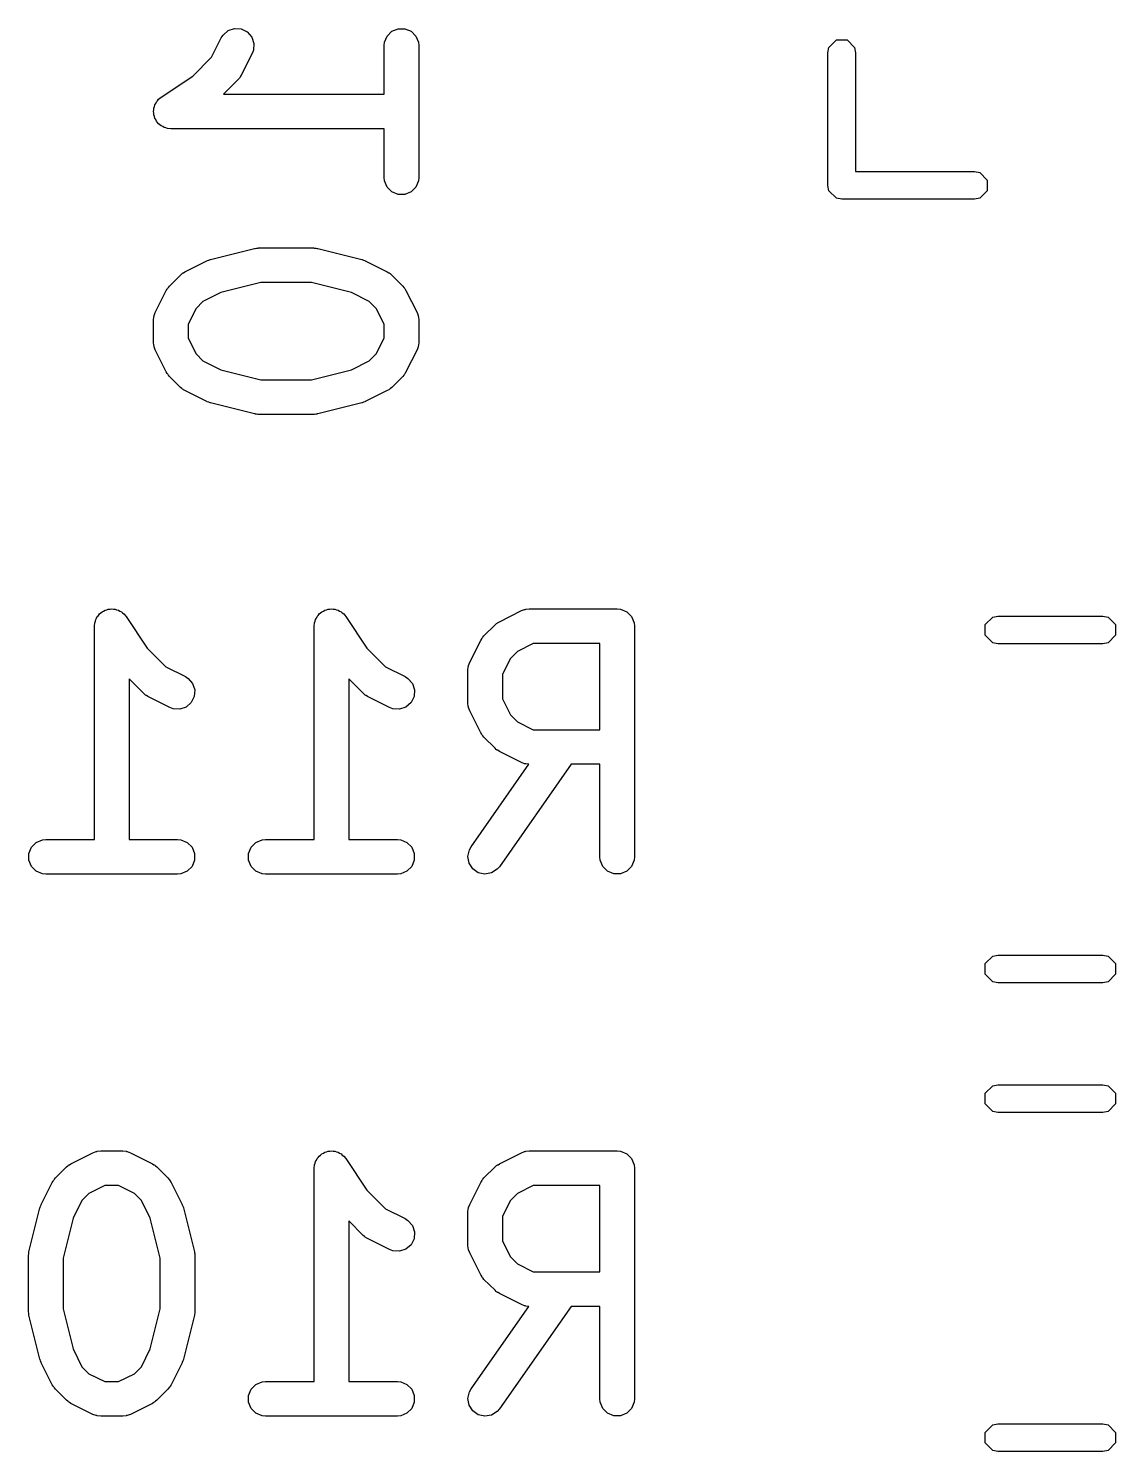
# Model space of a CAD drawing. Header units: inches. Extents: x -2.1 to 1.78, y 0.53 to 2.74.
# Drawn here: x -0.6344 to -0.4489, y 1.3237 to 1.5666 of the extents above; entities that cross this region are included whole.
import ezdxf

# ---------------------------------------------------------------- set-up
doc = ezdxf.new("R2010")
doc.units = ezdxf.units.IN
doc.header["$MEASUREMENT"] = 0
doc.layers.add('BLACK', color=250, linetype='CONTINUOUS')

msp = doc.modelspace()

# ---------------------------------------------------------------- linework, layer by layer
at = {"layer": 'BLACK', "linetype": 'CONTINUOUS'}
for p, q in [((-0.60314, 1.56166), (-0.60148, 1.56498)), ((-0.60148, 1.56498), (-0.60117, 1.56547)), ((-0.60117, 1.56547), (-0.6003, 1.56622)), ((-0.6003, 1.56622), (-0.59921, 1.56659)), ((-0.59921, 1.56659), (-0.59806, 1.56651)), ((-0.59806, 1.56651), (-0.59703, 1.56599)), ((-0.59703, 1.56599), (-0.59627, 1.56512)), ((-0.59627, 1.56512), (-0.59591, 1.56403)), ((-0.57367, 1.56366), (-0.57361, 1.56423)), ((-0.57361, 1.56423), (-0.57317, 1.5653)), ((-0.57317, 1.5653), (-0.57236, 1.56611)), ((-0.57236, 1.56611), (-0.57129, 1.56655)), ((-0.57129, 1.56655), (-0.57014, 1.56655)), ((-0.57014, 1.56655), (-0.56908, 1.56611)), ((-0.56908, 1.56611), (-0.56826, 1.5653)), ((-0.56826, 1.5653), (-0.56782, 1.56423)), ((-0.56782, 1.56423), (-0.56776, 1.56366)), ((-0.49777, 1.56334), (-0.49649, 1.56462)), ((-0.49649, 1.56462), (-0.49469, 1.56462)), ((-0.49469, 1.56462), (-0.49341, 1.56334)), ((-0.5962, 1.56234), (-0.59807, 1.55859)), ((-0.59599, 1.56288), (-0.5962, 1.56234)), ((-0.59591, 1.56403), (-0.59599, 1.56288)), ((-0.57367, 1.55536), (-0.57367, 1.56366)), ((-0.56776, 1.56366), (-0.56776, 1.54116)), ((-0.49795, 1.56244), (-0.49777, 1.56334)), ((-0.49795, 1.5398), (-0.49795, 1.56244)), ((-0.49341, 1.56334), (-0.49323, 1.56244)), ((-0.49323, 1.56244), (-0.49323, 1.54217)), ((-0.60634, 1.55845), (-0.60314, 1.56166)), ((-0.61172, 1.55487), (-0.60634, 1.55845)), ((-0.59862, 1.55782), (-0.60108, 1.55536)), ((-0.59844, 1.55805), (-0.59862, 1.55782)), ((-0.59838, 1.5581), (-0.59844, 1.55805)), ((-0.59832, 1.55819), (-0.59838, 1.5581)), ((-0.59826, 1.55827), (-0.59832, 1.55819)), ((-0.59823, 1.55834), (-0.59826, 1.55827)), ((-0.59807, 1.55859), (-0.59823, 1.55834)), ((-0.61233, 1.55426), (-0.61217, 1.5545)), ((-0.61217, 1.5545), (-0.61173, 1.55486)), ((-0.61173, 1.55486), (-0.61172, 1.55487)), ((-0.61173, 1.55486), (-0.61173, 1.55486)), ((-0.61173, 1.55486), (-0.61173, 1.55486)), ((-0.60108, 1.55536), (-0.57367, 1.55536)), ((-0.61304, 1.55241), (-0.61298, 1.5527)), ((-0.61298, 1.55213), (-0.61304, 1.55241)), ((-0.61298, 1.55299), (-0.61287, 1.55326)), ((-0.61298, 1.5527), (-0.61298, 1.55299)), ((-0.61298, 1.55183), (-0.61298, 1.55213)), ((-0.61287, 1.55326), (-0.61281, 1.55354)), ((-0.61281, 1.55354), (-0.61265, 1.55378)), ((-0.61265, 1.55378), (-0.61254, 1.55405)), ((-0.61254, 1.55405), (-0.61233, 1.55426)), ((-0.61287, 1.55157), (-0.61298, 1.55183)), ((-0.61282, 1.55128), (-0.61287, 1.55157)), ((-0.61265, 1.55104), (-0.61282, 1.55128)), ((-0.61254, 1.55077), (-0.61265, 1.55104)), ((-0.61234, 1.55056), (-0.61254, 1.55077)), ((-0.61218, 1.55032), (-0.61234, 1.55056)), ((-0.61193, 1.55016), (-0.61218, 1.55032)), ((-0.61173, 1.54995), (-0.61193, 1.55016)), ((-0.61146, 1.54984), (-0.61173, 1.54995)), ((-0.61122, 1.54968), (-0.61146, 1.54984)), ((-0.61093, 1.54962), (-0.61122, 1.54968)), ((-0.61066, 1.54951), (-0.61093, 1.54962)), ((-0.61009, 1.54946), (-0.61066, 1.54951)), ((-0.57367, 1.54946), (-0.61009, 1.54946)), ((-0.61009, 1.54946), (-0.61009, 1.54946)), ((-0.61009, 1.54946), (-0.61009, 1.54946)), ((-0.61009, 1.54946), (-0.61009, 1.54946)), ((-0.57367, 1.54116), (-0.57367, 1.54946)), ((-0.57361, 1.54058), (-0.57367, 1.54116)), ((-0.57317, 1.53952), (-0.57361, 1.54058)), ((-0.56782, 1.54058), (-0.56826, 1.53952)), ((-0.56776, 1.54116), (-0.56782, 1.54058)), ((-0.49323, 1.54217), (-0.47295, 1.54217)), ((-0.47295, 1.54217), (-0.47205, 1.54199)), ((-0.47205, 1.54199), (-0.47077, 1.54071)), ((-0.47077, 1.54071), (-0.47077, 1.5389)), ((-0.57236, 1.53871), (-0.57317, 1.53952)), ((-0.57129, 1.53826), (-0.57236, 1.53871)), ((-0.57014, 1.53826), (-0.57129, 1.53826)), ((-0.56908, 1.53871), (-0.57014, 1.53826)), ((-0.56826, 1.53952), (-0.56908, 1.53871)), ((-0.49777, 1.5389), (-0.49795, 1.5398)), ((-0.49649, 1.53762), (-0.49777, 1.5389)), ((-0.49559, 1.53744), (-0.49649, 1.53762)), ((-0.47205, 1.53762), (-0.47295, 1.53744)), ((-0.47077, 1.5389), (-0.47205, 1.53762)), ((-0.47295, 1.53744), (-0.49559, 1.53744)), ((-0.6033, 1.52715), (-0.5958, 1.52903)), ((-0.5958, 1.52903), (-0.5957, 1.52904)), ((-0.5957, 1.52904), (-0.59566, 1.52906)), ((-0.59566, 1.52906), (-0.59545, 1.52908)), ((-0.59545, 1.52908), (-0.59523, 1.52911)), ((-0.59523, 1.52911), (-0.59519, 1.52911)), ((-0.59519, 1.52911), (-0.59509, 1.52912)), ((-0.59509, 1.52912), (-0.58571, 1.52912)), ((-0.58571, 1.52912), (-0.58561, 1.52911)), ((-0.58561, 1.52911), (-0.58557, 1.52911)), ((-0.58557, 1.52911), (-0.58535, 1.52908)), ((-0.58535, 1.52908), (-0.58514, 1.52906)), ((-0.58514, 1.52906), (-0.5851, 1.52904)), ((-0.5851, 1.52904), (-0.585, 1.52903)), ((-0.585, 1.52903), (-0.5775, 1.52715)), ((-0.60766, 1.52505), (-0.60391, 1.52693)), ((-0.60391, 1.52693), (-0.60387, 1.52694)), ((-0.60387, 1.52694), (-0.60385, 1.52696)), ((-0.60385, 1.52696), (-0.60361, 1.52704)), ((-0.60361, 1.52704), (-0.60337, 1.52714)), ((-0.60337, 1.52714), (-0.60335, 1.52714)), ((-0.60335, 1.52714), (-0.6033, 1.52715)), ((-0.5775, 1.52715), (-0.57746, 1.52714)), ((-0.57746, 1.52714), (-0.57744, 1.52714)), ((-0.57744, 1.52714), (-0.5772, 1.52704)), ((-0.5772, 1.52704), (-0.57695, 1.52696)), ((-0.57695, 1.52696), (-0.57694, 1.52694)), ((-0.57694, 1.52694), (-0.57689, 1.52693)), ((-0.57689, 1.52693), (-0.57314, 1.52505)), ((-0.6103, 1.52263), (-0.60842, 1.5245)), ((-0.60842, 1.5245), (-0.6082, 1.52469)), ((-0.6082, 1.52469), (-0.60815, 1.52475)), ((-0.60815, 1.52475), (-0.60806, 1.5248)), ((-0.60806, 1.5248), (-0.60798, 1.52487)), ((-0.60798, 1.52487), (-0.6079, 1.5249)), ((-0.6079, 1.5249), (-0.60766, 1.52505)), ((-0.59472, 1.52321), (-0.60156, 1.5215)), ((-0.58608, 1.52321), (-0.59472, 1.52321)), ((-0.57925, 1.5215), (-0.58608, 1.52321)), ((-0.57314, 1.52505), (-0.5729, 1.5249)), ((-0.5729, 1.5249), (-0.57282, 1.52487)), ((-0.57282, 1.52487), (-0.57274, 1.5248)), ((-0.57274, 1.5248), (-0.57265, 1.52475)), ((-0.57265, 1.52475), (-0.5726, 1.52469)), ((-0.5726, 1.52469), (-0.57238, 1.5245)), ((-0.57238, 1.5245), (-0.5705, 1.52263)), ((-0.61273, 1.51811), (-0.61085, 1.52186)), ((-0.61085, 1.52186), (-0.6107, 1.52211)), ((-0.6107, 1.52211), (-0.61067, 1.52218)), ((-0.61067, 1.52218), (-0.6106, 1.52226)), ((-0.6106, 1.52226), (-0.61054, 1.52235)), ((-0.61054, 1.52235), (-0.61048, 1.5224)), ((-0.61048, 1.5224), (-0.6103, 1.52263)), ((-0.60156, 1.5215), (-0.60459, 1.51999)), ((-0.57621, 1.51999), (-0.57925, 1.5215)), ((-0.5705, 1.52263), (-0.57032, 1.5224)), ((-0.57032, 1.5224), (-0.57026, 1.52235)), ((-0.57026, 1.52235), (-0.5702, 1.52226)), ((-0.5702, 1.52226), (-0.57014, 1.52218)), ((-0.57014, 1.52218), (-0.57011, 1.52211)), ((-0.57011, 1.52211), (-0.56995, 1.52186)), ((-0.56995, 1.52186), (-0.56807, 1.51811)), ((-0.61293, 1.51757), (-0.61273, 1.51811)), ((-0.60578, 1.51879), (-0.60713, 1.51609)), ((-0.60459, 1.51999), (-0.60578, 1.51879)), ((-0.57502, 1.51879), (-0.57621, 1.51999)), ((-0.57367, 1.51609), (-0.57502, 1.51879)), ((-0.56807, 1.51811), (-0.56787, 1.51757)), ((-0.61304, 1.51679), (-0.61298, 1.51736)), ((-0.61304, 1.51304), (-0.61304, 1.51679)), ((-0.61298, 1.51736), (-0.61294, 1.51746)), ((-0.61294, 1.51746), (-0.61293, 1.51757)), ((-0.60713, 1.51609), (-0.60713, 1.51374)), ((-0.57367, 1.51374), (-0.57367, 1.51609)), ((-0.56787, 1.51757), (-0.56786, 1.51746)), ((-0.56786, 1.51746), (-0.56782, 1.51736)), ((-0.56782, 1.51736), (-0.56776, 1.51679)), ((-0.56776, 1.51679), (-0.56776, 1.51304)), ((-0.60713, 1.51374), (-0.60578, 1.51104)), ((-0.57502, 1.51104), (-0.57367, 1.51374)), ((-0.61298, 1.51246), (-0.61304, 1.51304)), ((-0.61294, 1.51236), (-0.61298, 1.51246)), ((-0.61293, 1.51226), (-0.61294, 1.51236)), ((-0.61273, 1.51172), (-0.61293, 1.51226)), ((-0.61085, 1.50797), (-0.61273, 1.51172)), ((-0.60578, 1.51104), (-0.60459, 1.50984)), ((-0.57621, 1.50984), (-0.57502, 1.51104)), ((-0.56807, 1.51172), (-0.56995, 1.50797)), ((-0.56787, 1.51226), (-0.56807, 1.51172)), ((-0.56786, 1.51236), (-0.56787, 1.51226)), ((-0.56782, 1.51246), (-0.56786, 1.51236)), ((-0.56776, 1.51304), (-0.56782, 1.51246)), ((-0.60459, 1.50984), (-0.60156, 1.50833)), ((-0.60156, 1.50833), (-0.59472, 1.50662)), ((-0.58608, 1.50662), (-0.57925, 1.50833)), ((-0.57925, 1.50833), (-0.57621, 1.50984)), ((-0.6107, 1.50772), (-0.61085, 1.50797)), ((-0.61067, 1.50765), (-0.6107, 1.50772)), ((-0.6106, 1.50757), (-0.61067, 1.50765)), ((-0.61054, 1.50748), (-0.6106, 1.50757)), ((-0.61048, 1.50743), (-0.61054, 1.50748)), ((-0.6103, 1.5072), (-0.61048, 1.50743)), ((-0.60842, 1.50533), (-0.6103, 1.5072)), ((-0.59472, 1.50662), (-0.58608, 1.50662)), ((-0.5705, 1.5072), (-0.57238, 1.50533)), ((-0.57032, 1.50743), (-0.5705, 1.5072)), ((-0.57026, 1.50748), (-0.57032, 1.50743)), ((-0.5702, 1.50757), (-0.57026, 1.50748)), ((-0.57014, 1.50765), (-0.5702, 1.50757)), ((-0.57011, 1.50772), (-0.57014, 1.50765)), ((-0.56995, 1.50797), (-0.57011, 1.50772)), ((-0.6082, 1.50514), (-0.60842, 1.50533)), ((-0.60815, 1.50508), (-0.6082, 1.50514)), ((-0.60806, 1.50503), (-0.60815, 1.50508)), ((-0.60798, 1.50496), (-0.60806, 1.50503)), ((-0.6079, 1.50493), (-0.60798, 1.50496)), ((-0.60766, 1.50477), (-0.6079, 1.50493)), ((-0.60391, 1.5029), (-0.60766, 1.50477)), ((-0.57314, 1.50477), (-0.57689, 1.5029)), ((-0.5729, 1.50493), (-0.57314, 1.50477)), ((-0.57282, 1.50496), (-0.5729, 1.50493)), ((-0.57274, 1.50503), (-0.57282, 1.50496)), ((-0.57265, 1.50508), (-0.57274, 1.50503)), ((-0.5726, 1.50514), (-0.57265, 1.50508)), ((-0.57238, 1.50533), (-0.5726, 1.50514)), ((-0.60387, 1.50288), (-0.60391, 1.5029)), ((-0.60385, 1.50287), (-0.60387, 1.50288)), ((-0.60361, 1.50278), (-0.60385, 1.50287)), ((-0.60337, 1.50269), (-0.60361, 1.50278)), ((-0.60335, 1.50269), (-0.60337, 1.50269)), ((-0.6033, 1.50268), (-0.60335, 1.50269)), ((-0.5958, 1.5008), (-0.6033, 1.50268)), ((-0.5775, 1.50268), (-0.585, 1.5008)), ((-0.57746, 1.50269), (-0.5775, 1.50268)), ((-0.57744, 1.50269), (-0.57746, 1.50269)), ((-0.5772, 1.50278), (-0.57744, 1.50269)), ((-0.57695, 1.50287), (-0.5772, 1.50278)), ((-0.57694, 1.50288), (-0.57695, 1.50287)), ((-0.57689, 1.5029), (-0.57694, 1.50288)), ((-0.5957, 1.50079), (-0.5958, 1.5008)), ((-0.59566, 1.50077), (-0.5957, 1.50079)), ((-0.59545, 1.50075), (-0.59566, 1.50077)), ((-0.59523, 1.50072), (-0.59545, 1.50075)), ((-0.59519, 1.50072), (-0.59523, 1.50072)), ((-0.59509, 1.50071), (-0.59519, 1.50072)), ((-0.58571, 1.50071), (-0.59509, 1.50071)), ((-0.58561, 1.50072), (-0.58571, 1.50071)), ((-0.58557, 1.50072), (-0.58561, 1.50072)), ((-0.58535, 1.50075), (-0.58557, 1.50072)), ((-0.58514, 1.50077), (-0.58535, 1.50075)), ((-0.5851, 1.50079), (-0.58514, 1.50077)), ((-0.585, 1.5008), (-0.5851, 1.50079)), ((-0.62181, 1.46703), (-0.62154, 1.46714)), ((-0.62154, 1.46714), (-0.62129, 1.4673)), ((-0.62129, 1.4673), (-0.62101, 1.46736)), ((-0.62101, 1.46736), (-0.62074, 1.46747)), ((-0.62074, 1.46747), (-0.62045, 1.46747)), ((-0.62045, 1.46747), (-0.62016, 1.46753)), ((-0.62016, 1.46753), (-0.61988, 1.46747)), ((-0.61988, 1.46747), (-0.61959, 1.46747)), ((-0.61959, 1.46747), (-0.61932, 1.46736)), ((-0.61932, 1.46736), (-0.61903, 1.4673)), ((-0.61903, 1.4673), (-0.61879, 1.46714)), ((-0.61879, 1.46714), (-0.61852, 1.46703)), ((-0.58431, 1.46703), (-0.58404, 1.46714)), ((-0.58404, 1.46714), (-0.5838, 1.4673)), ((-0.5838, 1.4673), (-0.58351, 1.46736)), ((-0.58351, 1.46736), (-0.58325, 1.46747)), ((-0.58325, 1.46747), (-0.58295, 1.46747)), ((-0.58295, 1.46747), (-0.58267, 1.46753)), ((-0.58267, 1.46753), (-0.58238, 1.46747)), ((-0.58238, 1.46747), (-0.58209, 1.46747)), ((-0.58209, 1.46747), (-0.58182, 1.46736)), ((-0.58182, 1.46736), (-0.58154, 1.4673)), ((-0.58154, 1.4673), (-0.5813, 1.46714)), ((-0.5813, 1.46714), (-0.58103, 1.46703)), ((-0.55399, 1.46534), (-0.55024, 1.46722)), ((-0.55024, 1.46722), (-0.5497, 1.46742)), ((-0.5497, 1.46742), (-0.5496, 1.46743)), ((-0.5496, 1.46743), (-0.5495, 1.46747)), ((-0.5495, 1.46747), (-0.54892, 1.46753)), ((-0.54892, 1.46753), (-0.53393, 1.46753)), ((-0.53393, 1.46753), (-0.53335, 1.46747)), ((-0.53335, 1.46747), (-0.53229, 1.46703)), ((-0.62312, 1.46458), (-0.62306, 1.46515)), ((-0.62306, 1.46515), (-0.62295, 1.46542)), ((-0.62295, 1.46542), (-0.62289, 1.46571)), ((-0.62289, 1.46571), (-0.62273, 1.46595)), ((-0.62273, 1.46595), (-0.62262, 1.46621)), ((-0.62262, 1.46621), (-0.62241, 1.46642)), ((-0.62241, 1.46642), (-0.62225, 1.46666)), ((-0.62225, 1.46666), (-0.62201, 1.46682)), ((-0.62201, 1.46682), (-0.62181, 1.46703)), ((-0.61852, 1.46703), (-0.61832, 1.46682)), ((-0.61832, 1.46682), (-0.61807, 1.46666)), ((-0.61807, 1.46666), (-0.61771, 1.46622)), ((-0.61771, 1.46622), (-0.61771, 1.46621)), ((-0.61771, 1.46621), (-0.61771, 1.46621)), ((-0.61771, 1.46621), (-0.61771, 1.46621)), ((-0.61771, 1.46621), (-0.61412, 1.46083)), ((-0.58562, 1.46458), (-0.58557, 1.46515)), ((-0.58557, 1.46515), (-0.58545, 1.46542)), ((-0.58545, 1.46542), (-0.5854, 1.46571)), ((-0.5854, 1.46571), (-0.58524, 1.46595)), ((-0.58524, 1.46595), (-0.58512, 1.46621)), ((-0.58512, 1.46621), (-0.58492, 1.46642)), ((-0.58492, 1.46642), (-0.58476, 1.46666)), ((-0.58476, 1.46666), (-0.58451, 1.46682)), ((-0.58451, 1.46682), (-0.58431, 1.46703)), ((-0.58103, 1.46703), (-0.58082, 1.46682)), ((-0.58082, 1.46682), (-0.58058, 1.46666)), ((-0.58058, 1.46666), (-0.58022, 1.46622)), ((-0.58022, 1.46622), (-0.58021, 1.46621)), ((-0.58021, 1.46621), (-0.58021, 1.46621)), ((-0.58021, 1.46621), (-0.58021, 1.46621)), ((-0.58021, 1.46621), (-0.57663, 1.46083)), ((-0.55664, 1.46291), (-0.55476, 1.46479)), ((-0.55476, 1.46479), (-0.55454, 1.46497)), ((-0.55454, 1.46497), (-0.55448, 1.46503)), ((-0.55448, 1.46503), (-0.55439, 1.46509)), ((-0.55439, 1.46509), (-0.55431, 1.46515)), ((-0.55431, 1.46515), (-0.55424, 1.46518)), ((-0.55424, 1.46518), (-0.55399, 1.46534)), ((-0.53229, 1.46703), (-0.53147, 1.46621)), ((-0.53147, 1.46621), (-0.53103, 1.46515)), ((-0.53103, 1.46515), (-0.53097, 1.46457)), ((-0.47112, 1.46484), (-0.46984, 1.46612)), ((-0.47112, 1.46303), (-0.47112, 1.46484)), ((-0.46984, 1.46612), (-0.46894, 1.4663)), ((-0.46894, 1.4663), (-0.45106, 1.4663)), ((-0.45106, 1.4663), (-0.45016, 1.46612)), ((-0.45016, 1.46612), (-0.44888, 1.46484)), ((-0.44888, 1.46484), (-0.44888, 1.46303)), ((-0.62312, 1.46457), (-0.62312, 1.46458)), ((-0.62312, 1.46458), (-0.62312, 1.46458)), ((-0.62312, 1.46458), (-0.62312, 1.46458)), ((-0.62312, 1.42816), (-0.62312, 1.46457)), ((-0.58562, 1.46457), (-0.58562, 1.46458)), ((-0.58562, 1.46458), (-0.58562, 1.46458)), ((-0.58562, 1.46458), (-0.58562, 1.46458)), ((-0.58562, 1.42816), (-0.58562, 1.46457)), ((-0.55719, 1.46215), (-0.55703, 1.46239)), ((-0.55703, 1.46239), (-0.557, 1.46246)), ((-0.557, 1.46246), (-0.55694, 1.46255)), ((-0.55694, 1.46255), (-0.55688, 1.46263)), ((-0.55688, 1.46263), (-0.55682, 1.46269)), ((-0.55682, 1.46269), (-0.55664, 1.46291)), ((-0.53097, 1.46457), (-0.53097, 1.4252)), ((-0.46984, 1.46175), (-0.47112, 1.46303)), ((-0.44888, 1.46303), (-0.45016, 1.46175)), ((-0.61412, 1.46083), (-0.61092, 1.45763)), ((-0.57663, 1.46083), (-0.57342, 1.45763)), ((-0.55906, 1.4584), (-0.55719, 1.46215)), ((-0.55092, 1.46027), (-0.55212, 1.45908)), ((-0.54823, 1.46162), (-0.55092, 1.46027)), ((-0.53688, 1.46162), (-0.54823, 1.46162)), ((-0.53688, 1.4469), (-0.53688, 1.46162)), ((-0.46894, 1.46157), (-0.46984, 1.46175)), ((-0.45106, 1.46157), (-0.46894, 1.46157)), ((-0.45016, 1.46175), (-0.45106, 1.46157)), ((-0.61092, 1.45763), (-0.6076, 1.45597)), ((-0.57342, 1.45763), (-0.5701, 1.45597)), ((-0.55938, 1.45707), (-0.55932, 1.45765)), ((-0.55932, 1.45765), (-0.55928, 1.45775)), ((-0.55928, 1.45775), (-0.55927, 1.45785)), ((-0.55927, 1.45785), (-0.55906, 1.4584)), ((-0.55212, 1.45908), (-0.55347, 1.45638)), ((-0.61475, 1.45311), (-0.61721, 1.45557)), ((-0.61721, 1.45557), (-0.61721, 1.42816)), ((-0.6076, 1.45597), (-0.60711, 1.45566)), ((-0.60711, 1.45566), (-0.60635, 1.45479)), ((-0.57726, 1.45311), (-0.57972, 1.45557)), ((-0.57972, 1.45557), (-0.57972, 1.42816)), ((-0.5701, 1.45597), (-0.56961, 1.45566)), ((-0.56961, 1.45566), (-0.56886, 1.45479)), ((-0.55938, 1.45145), (-0.55938, 1.45707)), ((-0.55347, 1.45638), (-0.55347, 1.45215)), ((-0.61453, 1.45293), (-0.61475, 1.45311)), ((-0.61448, 1.45287), (-0.61453, 1.45293)), ((-0.61439, 1.45281), (-0.61448, 1.45287)), ((-0.61431, 1.45275), (-0.61439, 1.45281)), ((-0.61423, 1.45272), (-0.61431, 1.45275)), ((-0.61399, 1.45256), (-0.61423, 1.45272)), ((-0.61024, 1.45068), (-0.61399, 1.45256)), ((-0.60607, 1.45255), (-0.60658, 1.45152)), ((-0.60635, 1.45479), (-0.60599, 1.45369)), ((-0.60599, 1.45369), (-0.60607, 1.45255)), ((-0.57703, 1.45293), (-0.57726, 1.45311)), ((-0.57698, 1.45287), (-0.57703, 1.45293)), ((-0.57689, 1.45281), (-0.57698, 1.45287)), ((-0.57681, 1.45275), (-0.57689, 1.45281)), ((-0.57674, 1.45272), (-0.57681, 1.45275)), ((-0.57649, 1.45256), (-0.57674, 1.45272)), ((-0.57274, 1.45068), (-0.57649, 1.45256)), ((-0.56857, 1.45255), (-0.56909, 1.45152)), ((-0.56886, 1.45479), (-0.56849, 1.45369)), ((-0.56849, 1.45369), (-0.56857, 1.45255)), ((-0.6097, 1.45048), (-0.61024, 1.45068)), ((-0.60855, 1.4504), (-0.6097, 1.45048)), ((-0.60745, 1.45076), (-0.60855, 1.4504)), ((-0.60658, 1.45152), (-0.60745, 1.45076)), ((-0.5722, 1.45048), (-0.57274, 1.45068)), ((-0.57105, 1.4504), (-0.5722, 1.45048)), ((-0.56996, 1.45076), (-0.57105, 1.4504)), ((-0.56909, 1.45152), (-0.56996, 1.45076)), ((-0.55932, 1.45087), (-0.55938, 1.45145)), ((-0.55928, 1.45078), (-0.55932, 1.45087)), ((-0.55927, 1.45067), (-0.55928, 1.45078)), ((-0.55906, 1.45013), (-0.55927, 1.45067)), ((-0.55719, 1.44638), (-0.55906, 1.45013)), ((-0.55347, 1.45215), (-0.55212, 1.44945)), ((-0.55212, 1.44945), (-0.55092, 1.44825)), ((-0.55092, 1.44825), (-0.54823, 1.4469)), ((-0.55703, 1.44613), (-0.55719, 1.44638)), ((-0.557, 1.44606), (-0.55703, 1.44613)), ((-0.55694, 1.44598), (-0.557, 1.44606)), ((-0.55688, 1.44589), (-0.55694, 1.44598)), ((-0.55682, 1.44584), (-0.55688, 1.44589)), ((-0.55664, 1.44561), (-0.55682, 1.44584)), ((-0.55476, 1.44374), (-0.55664, 1.44561)), ((-0.54823, 1.4469), (-0.53688, 1.4469)), ((-0.55454, 1.44355), (-0.55476, 1.44374)), ((-0.55448, 1.44349), (-0.55454, 1.44355)), ((-0.55439, 1.44344), (-0.55448, 1.44349)), ((-0.55431, 1.44337), (-0.55439, 1.44344)), ((-0.55424, 1.44334), (-0.55431, 1.44337)), ((-0.55399, 1.44319), (-0.55424, 1.44334)), ((-0.55024, 1.44131), (-0.55399, 1.44319)), ((-0.55884, 1.4269), (-0.54897, 1.441)), ((-0.54176, 1.441), (-0.554, 1.42351)), ((-0.5497, 1.4411), (-0.55024, 1.44131)), ((-0.5496, 1.4411), (-0.5497, 1.4411)), ((-0.5495, 1.44106), (-0.5496, 1.4411)), ((-0.54897, 1.441), (-0.5495, 1.44106)), ((-0.53688, 1.441), (-0.54176, 1.441)), ((-0.53688, 1.4252), (-0.53688, 1.441)), ((-0.63431, 1.42578), (-0.63387, 1.42684)), ((-0.63431, 1.42463), (-0.63431, 1.42578)), ((-0.63387, 1.42684), (-0.63305, 1.42766)), ((-0.63305, 1.42766), (-0.63199, 1.4281)), ((-0.63199, 1.4281), (-0.63141, 1.42816)), ((-0.63141, 1.42816), (-0.62312, 1.42816)), ((-0.61721, 1.42816), (-0.60892, 1.42816)), ((-0.60892, 1.42816), (-0.60834, 1.4281)), ((-0.60834, 1.4281), (-0.60728, 1.42766)), ((-0.60728, 1.42766), (-0.60646, 1.42684)), ((-0.60646, 1.42684), (-0.60602, 1.42578)), ((-0.60602, 1.42578), (-0.60602, 1.42463)), ((-0.59681, 1.42578), (-0.59637, 1.42684)), ((-0.59681, 1.42463), (-0.59681, 1.42578)), ((-0.59637, 1.42684), (-0.59556, 1.42766)), ((-0.59556, 1.42766), (-0.59449, 1.4281)), ((-0.59449, 1.4281), (-0.59392, 1.42816)), ((-0.59392, 1.42816), (-0.58562, 1.42816)), ((-0.57972, 1.42816), (-0.57142, 1.42816)), ((-0.57142, 1.42816), (-0.57085, 1.4281)), ((-0.57085, 1.4281), (-0.56978, 1.42766)), ((-0.56978, 1.42766), (-0.56897, 1.42684)), ((-0.56897, 1.42684), (-0.56853, 1.42578)), ((-0.56853, 1.42578), (-0.56853, 1.42463)), ((-0.55937, 1.42527), (-0.55913, 1.42639)), ((-0.55913, 1.42639), (-0.55884, 1.4269)), ((-0.63387, 1.42356), (-0.63431, 1.42463)), ((-0.63305, 1.42275), (-0.63387, 1.42356)), ((-0.60646, 1.42356), (-0.60728, 1.42275)), ((-0.60602, 1.42463), (-0.60646, 1.42356)), ((-0.59637, 1.42356), (-0.59681, 1.42463)), ((-0.59556, 1.42275), (-0.59637, 1.42356)), ((-0.56897, 1.42356), (-0.56978, 1.42275)), ((-0.56853, 1.42463), (-0.56897, 1.42356)), ((-0.55917, 1.42413), (-0.55937, 1.42527)), ((-0.55856, 1.42316), (-0.55917, 1.42413)), ((-0.554, 1.42351), (-0.55438, 1.42307)), ((-0.53682, 1.42463), (-0.53688, 1.4252)), ((-0.53638, 1.42356), (-0.53682, 1.42463)), ((-0.53557, 1.42275), (-0.53638, 1.42356)), ((-0.53147, 1.42356), (-0.53229, 1.42275)), ((-0.53103, 1.42463), (-0.53147, 1.42356)), ((-0.53097, 1.4252), (-0.53103, 1.42463)), ((-0.63199, 1.42231), (-0.63305, 1.42275)), ((-0.63141, 1.42225), (-0.63199, 1.42231)), ((-0.60892, 1.42225), (-0.63141, 1.42225)), ((-0.60834, 1.42231), (-0.60892, 1.42225)), ((-0.60728, 1.42275), (-0.60834, 1.42231)), ((-0.59449, 1.42231), (-0.59556, 1.42275)), ((-0.59392, 1.42225), (-0.59449, 1.42231)), ((-0.57142, 1.42225), (-0.59392, 1.42225)), ((-0.57085, 1.42231), (-0.57142, 1.42225)), ((-0.56978, 1.42275), (-0.57085, 1.42231)), ((-0.55761, 1.4225), (-0.55856, 1.42316)), ((-0.55649, 1.42225), (-0.55761, 1.4225)), ((-0.55535, 1.42245), (-0.55649, 1.42225)), ((-0.55438, 1.42307), (-0.55535, 1.42245)), ((-0.5345, 1.42231), (-0.53557, 1.42275)), ((-0.53335, 1.42231), (-0.5345, 1.42231)), ((-0.53229, 1.42275), (-0.53335, 1.42231)), ((-0.47112, 1.40697), (-0.46984, 1.40825)), ((-0.47112, 1.40516), (-0.47112, 1.40697)), ((-0.46984, 1.40825), (-0.46894, 1.40843)), ((-0.46894, 1.40843), (-0.45106, 1.40843)), ((-0.45106, 1.40843), (-0.45016, 1.40825)), ((-0.45016, 1.40825), (-0.44888, 1.40697)), ((-0.44888, 1.40697), (-0.44888, 1.40516)), ((-0.46984, 1.40388), (-0.47112, 1.40516)), ((-0.44888, 1.40516), (-0.45016, 1.40388)), ((-0.46894, 1.4037), (-0.46984, 1.40388)), ((-0.45106, 1.4037), (-0.46894, 1.4037)), ((-0.45016, 1.40388), (-0.45106, 1.4037)), ((-0.47112, 1.38484), (-0.46984, 1.38612)), ((-0.47112, 1.38303), (-0.47112, 1.38484)), ((-0.46984, 1.38612), (-0.46894, 1.3863)), ((-0.46894, 1.3863), (-0.45106, 1.3863)), ((-0.45106, 1.3863), (-0.45016, 1.38612)), ((-0.45016, 1.38612), (-0.44888, 1.38484)), ((-0.44888, 1.38484), (-0.44888, 1.38303)), ((-0.46984, 1.38175), (-0.47112, 1.38303)), ((-0.44888, 1.38303), (-0.45016, 1.38175)), ((-0.46894, 1.38157), (-0.46984, 1.38175)), ((-0.45106, 1.38157), (-0.46894, 1.38157)), ((-0.45016, 1.38175), (-0.45106, 1.38157)), ((-0.62336, 1.3747), (-0.62282, 1.3749)), ((-0.62282, 1.3749), (-0.62271, 1.37491)), ((-0.62271, 1.37491), (-0.62262, 1.37495)), ((-0.62262, 1.37495), (-0.62204, 1.37501)), ((-0.62204, 1.37501), (-0.61829, 1.37501)), ((-0.61829, 1.37501), (-0.61771, 1.37495)), ((-0.61771, 1.37495), (-0.61762, 1.37491)), ((-0.61762, 1.37491), (-0.61751, 1.3749)), ((-0.61751, 1.3749), (-0.61697, 1.3747)), ((-0.58404, 1.37462), (-0.5838, 1.37478)), ((-0.5838, 1.37478), (-0.58351, 1.37484)), ((-0.58351, 1.37484), (-0.58325, 1.37495)), ((-0.58325, 1.37495), (-0.58295, 1.37495)), ((-0.58295, 1.37495), (-0.58267, 1.37501)), ((-0.58267, 1.37501), (-0.58238, 1.37495)), ((-0.58238, 1.37495), (-0.58209, 1.37495)), ((-0.58209, 1.37495), (-0.58182, 1.37484)), ((-0.58182, 1.37484), (-0.58154, 1.37478)), ((-0.58154, 1.37478), (-0.5813, 1.37462)), ((-0.55024, 1.3747), (-0.5497, 1.3749)), ((-0.5497, 1.3749), (-0.5496, 1.37491)), ((-0.5496, 1.37491), (-0.5495, 1.37495)), ((-0.5495, 1.37495), (-0.54892, 1.37501)), ((-0.54892, 1.37501), (-0.53393, 1.37501)), ((-0.53393, 1.37501), (-0.53335, 1.37495)), ((-0.53335, 1.37495), (-0.53229, 1.37451)), ((-0.62788, 1.37227), (-0.62765, 1.37245)), ((-0.62765, 1.37245), (-0.6276, 1.37251)), ((-0.6276, 1.37251), (-0.62751, 1.37257)), ((-0.62751, 1.37257), (-0.62743, 1.37263)), ((-0.62743, 1.37263), (-0.62736, 1.37266)), ((-0.62736, 1.37266), (-0.62711, 1.37282)), ((-0.62711, 1.37282), (-0.62336, 1.3747)), ((-0.61697, 1.3747), (-0.61322, 1.37282)), ((-0.61322, 1.37282), (-0.61297, 1.37266)), ((-0.61297, 1.37266), (-0.6129, 1.37263)), ((-0.6129, 1.37263), (-0.61282, 1.37257)), ((-0.61282, 1.37257), (-0.61273, 1.37251)), ((-0.61273, 1.37251), (-0.61268, 1.37245)), ((-0.61268, 1.37245), (-0.61245, 1.37227)), ((-0.58562, 1.37206), (-0.58557, 1.37263)), ((-0.58557, 1.37263), (-0.58545, 1.3729)), ((-0.58545, 1.3729), (-0.5854, 1.37319)), ((-0.5854, 1.37319), (-0.58524, 1.37343)), ((-0.58524, 1.37343), (-0.58512, 1.37369)), ((-0.58512, 1.37369), (-0.58492, 1.3739)), ((-0.58492, 1.3739), (-0.58476, 1.37414)), ((-0.58476, 1.37414), (-0.58451, 1.3743)), ((-0.58451, 1.3743), (-0.58431, 1.37451)), ((-0.58431, 1.37451), (-0.58404, 1.37462)), ((-0.5813, 1.37462), (-0.58103, 1.37451)), ((-0.58103, 1.37451), (-0.58082, 1.3743)), ((-0.58082, 1.3743), (-0.58058, 1.37414)), ((-0.58058, 1.37414), (-0.58022, 1.3737)), ((-0.58022, 1.3737), (-0.58021, 1.37369)), ((-0.58021, 1.37369), (-0.58021, 1.37369)), ((-0.58021, 1.37369), (-0.58021, 1.37369)), ((-0.58021, 1.37369), (-0.57663, 1.36831)), ((-0.55476, 1.37227), (-0.55454, 1.37245)), ((-0.55454, 1.37245), (-0.55448, 1.37251)), ((-0.55448, 1.37251), (-0.55439, 1.37257)), ((-0.55439, 1.37257), (-0.55431, 1.37263)), ((-0.55431, 1.37263), (-0.55424, 1.37266)), ((-0.55424, 1.37266), (-0.55399, 1.37282)), ((-0.55399, 1.37282), (-0.55024, 1.3747)), ((-0.53229, 1.37451), (-0.53147, 1.37369)), ((-0.53147, 1.37369), (-0.53103, 1.37263)), ((-0.53103, 1.37263), (-0.53097, 1.37205)), ((-0.63015, 1.36987), (-0.63012, 1.36995)), ((-0.63012, 1.36995), (-0.63005, 1.37003)), ((-0.63005, 1.37003), (-0.63, 1.37012)), ((-0.63, 1.37012), (-0.62994, 1.37017)), ((-0.62994, 1.37017), (-0.62975, 1.37039)), ((-0.62975, 1.37039), (-0.62788, 1.37227)), ((-0.61245, 1.37227), (-0.61058, 1.37039)), ((-0.61058, 1.37039), (-0.61039, 1.37017)), ((-0.61039, 1.37017), (-0.61033, 1.37012)), ((-0.61033, 1.37012), (-0.61028, 1.37003)), ((-0.61028, 1.37003), (-0.61021, 1.36995)), ((-0.61021, 1.36995), (-0.61018, 1.36987)), ((-0.58562, 1.37205), (-0.58562, 1.37206)), ((-0.58562, 1.37206), (-0.58562, 1.37206)), ((-0.58562, 1.37206), (-0.58562, 1.37206)), ((-0.58562, 1.33564), (-0.58562, 1.37205)), ((-0.55703, 1.36987), (-0.557, 1.36995)), ((-0.557, 1.36995), (-0.55694, 1.37003)), ((-0.55694, 1.37003), (-0.55688, 1.37012)), ((-0.55688, 1.37012), (-0.55682, 1.37017)), ((-0.55682, 1.37017), (-0.55664, 1.37039)), ((-0.55664, 1.37039), (-0.55476, 1.37227)), ((-0.53097, 1.37205), (-0.53097, 1.33268)), ((-0.63218, 1.36588), (-0.63031, 1.36963)), ((-0.63031, 1.36963), (-0.63015, 1.36987)), ((-0.62404, 1.36775), (-0.62524, 1.36656)), ((-0.62134, 1.3691), (-0.62404, 1.36775)), ((-0.61899, 1.3691), (-0.62134, 1.3691)), ((-0.61629, 1.36775), (-0.61899, 1.3691)), ((-0.61509, 1.36656), (-0.61629, 1.36775)), ((-0.61018, 1.36987), (-0.61002, 1.36963)), ((-0.61002, 1.36963), (-0.60815, 1.36588)), ((-0.57663, 1.36831), (-0.57342, 1.36511)), ((-0.55906, 1.36588), (-0.55719, 1.36963)), ((-0.55719, 1.36963), (-0.55703, 1.36987)), ((-0.55092, 1.36775), (-0.55212, 1.36656)), ((-0.54823, 1.3691), (-0.55092, 1.36775)), ((-0.53688, 1.3691), (-0.54823, 1.3691)), ((-0.53688, 1.35438), (-0.53688, 1.3691)), ((-0.63428, 1.35777), (-0.6324, 1.36527)), ((-0.6324, 1.36527), (-0.63239, 1.36531)), ((-0.63239, 1.36534), (-0.6323, 1.36557)), ((-0.63239, 1.36531), (-0.63239, 1.36534)), ((-0.6323, 1.36557), (-0.63221, 1.36582)), ((-0.63221, 1.36582), (-0.6322, 1.36583)), ((-0.6322, 1.36583), (-0.63218, 1.36588)), ((-0.62524, 1.36656), (-0.62675, 1.36352)), ((-0.61358, 1.36352), (-0.61509, 1.36656)), ((-0.60815, 1.36588), (-0.60813, 1.36583)), ((-0.60813, 1.36583), (-0.60812, 1.36582)), ((-0.60812, 1.36582), (-0.60804, 1.36557)), ((-0.60804, 1.36557), (-0.60794, 1.36534)), ((-0.60794, 1.36534), (-0.60794, 1.36531)), ((-0.60794, 1.36531), (-0.60793, 1.36527)), ((-0.60793, 1.36527), (-0.60605, 1.35777)), ((-0.57342, 1.36511), (-0.5701, 1.36345)), ((-0.55938, 1.36456), (-0.55932, 1.36513)), ((-0.55932, 1.36513), (-0.55928, 1.36523)), ((-0.55928, 1.36523), (-0.55927, 1.36534)), ((-0.55927, 1.36534), (-0.55906, 1.36588)), ((-0.55212, 1.36656), (-0.55347, 1.36386)), ((-0.62675, 1.36352), (-0.62846, 1.35669)), ((-0.61187, 1.35669), (-0.61358, 1.36352)), ((-0.57726, 1.36059), (-0.57972, 1.36305)), ((-0.57972, 1.36305), (-0.57972, 1.33564)), ((-0.5701, 1.36345), (-0.56961, 1.36314)), ((-0.56961, 1.36314), (-0.56886, 1.36227)), ((-0.55938, 1.35893), (-0.55938, 1.36456)), ((-0.55347, 1.36386), (-0.55347, 1.35963)), ((-0.57703, 1.36041), (-0.57726, 1.36059)), ((-0.57698, 1.36035), (-0.57703, 1.36041)), ((-0.57689, 1.36029), (-0.57698, 1.36035)), ((-0.57681, 1.36023), (-0.57689, 1.36029)), ((-0.57674, 1.3602), (-0.57681, 1.36023)), ((-0.57649, 1.36004), (-0.57674, 1.3602)), ((-0.56886, 1.36227), (-0.56849, 1.36118)), ((-0.56849, 1.36118), (-0.56857, 1.36003)), ((-0.63429, 1.35767), (-0.63428, 1.35777)), ((-0.60605, 1.35777), (-0.60604, 1.35767)), ((-0.57274, 1.35816), (-0.57649, 1.36004)), ((-0.5722, 1.35796), (-0.57274, 1.35816)), ((-0.57105, 1.35788), (-0.5722, 1.35796)), ((-0.56996, 1.35824), (-0.57105, 1.35788)), ((-0.56909, 1.359), (-0.56996, 1.35824)), ((-0.56857, 1.36003), (-0.56909, 1.359)), ((-0.55932, 1.35835), (-0.55938, 1.35893)), ((-0.55928, 1.35826), (-0.55932, 1.35835)), ((-0.55927, 1.35815), (-0.55928, 1.35826)), ((-0.55906, 1.35761), (-0.55927, 1.35815)), ((-0.55347, 1.35963), (-0.55212, 1.35693)), ((-0.63437, 1.35706), (-0.63436, 1.35716)), ((-0.63437, 1.34768), (-0.63437, 1.35706)), ((-0.63436, 1.3572), (-0.63433, 1.35742)), ((-0.63436, 1.35716), (-0.63436, 1.3572)), ((-0.63433, 1.35742), (-0.63431, 1.35763)), ((-0.63431, 1.35763), (-0.63429, 1.35767)), ((-0.62846, 1.35669), (-0.62846, 1.34805)), ((-0.61187, 1.34805), (-0.61187, 1.35669)), ((-0.60604, 1.35767), (-0.60602, 1.35763)), ((-0.60602, 1.35763), (-0.606, 1.35742)), ((-0.606, 1.35742), (-0.60597, 1.3572)), ((-0.60597, 1.3572), (-0.60597, 1.35716)), ((-0.60597, 1.35716), (-0.60596, 1.35706)), ((-0.60596, 1.35706), (-0.60596, 1.34768)), ((-0.55719, 1.35386), (-0.55906, 1.35761)), ((-0.55212, 1.35693), (-0.55092, 1.35573)), ((-0.55092, 1.35573), (-0.54823, 1.35438)), ((-0.55703, 1.35361), (-0.55719, 1.35386)), ((-0.557, 1.35354), (-0.55703, 1.35361)), ((-0.55694, 1.35346), (-0.557, 1.35354)), ((-0.55688, 1.35337), (-0.55694, 1.35346)), ((-0.55682, 1.35332), (-0.55688, 1.35337)), ((-0.55664, 1.35309), (-0.55682, 1.35332)), ((-0.55476, 1.35122), (-0.55664, 1.35309)), ((-0.54823, 1.35438), (-0.53688, 1.35438)), ((-0.55454, 1.35103), (-0.55476, 1.35122)), ((-0.55448, 1.35097), (-0.55454, 1.35103)), ((-0.55439, 1.35092), (-0.55448, 1.35097)), ((-0.55431, 1.35085), (-0.55439, 1.35092)), ((-0.55424, 1.35082), (-0.55431, 1.35085)), ((-0.55399, 1.35067), (-0.55424, 1.35082)), ((-0.55024, 1.34879), (-0.55399, 1.35067)), ((-0.62846, 1.34805), (-0.62675, 1.34121)), ((-0.61358, 1.34121), (-0.61187, 1.34805)), ((-0.55884, 1.33438), (-0.54897, 1.34848)), ((-0.54176, 1.34848), (-0.554, 1.33099)), ((-0.5497, 1.34858), (-0.55024, 1.34879)), ((-0.5496, 1.34858), (-0.5497, 1.34858)), ((-0.5495, 1.34854), (-0.5496, 1.34858)), ((-0.54897, 1.34848), (-0.5495, 1.34854)), ((-0.53688, 1.34848), (-0.54176, 1.34848)), ((-0.53688, 1.33268), (-0.53688, 1.34848)), ((-0.63436, 1.34758), (-0.63437, 1.34768)), ((-0.63436, 1.34754), (-0.63436, 1.34758)), ((-0.63433, 1.34732), (-0.63436, 1.34754)), ((-0.63431, 1.34711), (-0.63433, 1.34732)), ((-0.63429, 1.34707), (-0.63431, 1.34711)), ((-0.63428, 1.34697), (-0.63429, 1.34707)), ((-0.6324, 1.33947), (-0.63428, 1.34697)), ((-0.60605, 1.34697), (-0.60793, 1.33947)), ((-0.60604, 1.34707), (-0.60605, 1.34697)), ((-0.60602, 1.34711), (-0.60604, 1.34707)), ((-0.606, 1.34732), (-0.60602, 1.34711)), ((-0.60597, 1.34754), (-0.606, 1.34732)), ((-0.60596, 1.34768), (-0.60597, 1.34758)), ((-0.60597, 1.34758), (-0.60597, 1.34754)), ((-0.62675, 1.34121), (-0.62524, 1.33818)), ((-0.61509, 1.33818), (-0.61358, 1.34121)), ((-0.63239, 1.33942), (-0.6324, 1.33947)), ((-0.63239, 1.3394), (-0.63239, 1.33942)), ((-0.6323, 1.33916), (-0.63239, 1.3394)), ((-0.63221, 1.33892), (-0.6323, 1.33916)), ((-0.6322, 1.33891), (-0.63221, 1.33892)), ((-0.63218, 1.33886), (-0.6322, 1.33891)), ((-0.63031, 1.33511), (-0.63218, 1.33886)), ((-0.60815, 1.33886), (-0.61002, 1.33511)), ((-0.60813, 1.33891), (-0.60815, 1.33886)), ((-0.60812, 1.33892), (-0.60813, 1.33891)), ((-0.60804, 1.33916), (-0.60812, 1.33892)), ((-0.60794, 1.3394), (-0.60804, 1.33916)), ((-0.60793, 1.33947), (-0.60794, 1.33942)), ((-0.60794, 1.33942), (-0.60794, 1.3394)), ((-0.62524, 1.33818), (-0.62404, 1.33699)), ((-0.62404, 1.33699), (-0.62134, 1.33564)), ((-0.61899, 1.33564), (-0.61629, 1.33699)), ((-0.61629, 1.33699), (-0.61509, 1.33818)), ((-0.63015, 1.33487), (-0.63031, 1.33511)), ((-0.63012, 1.33479), (-0.63015, 1.33487)), ((-0.63005, 1.33471), (-0.63012, 1.33479)), ((-0.63, 1.33462), (-0.63005, 1.33471)), ((-0.62994, 1.33457), (-0.63, 1.33462)), ((-0.62975, 1.33435), (-0.62994, 1.33457)), ((-0.62788, 1.33247), (-0.62975, 1.33435)), ((-0.62134, 1.33564), (-0.61899, 1.33564)), ((-0.61058, 1.33435), (-0.61245, 1.33247)), ((-0.61039, 1.33457), (-0.61058, 1.33435)), ((-0.61033, 1.33462), (-0.61039, 1.33457)), ((-0.61028, 1.33471), (-0.61033, 1.33462)), ((-0.61021, 1.33479), (-0.61028, 1.33471)), ((-0.61018, 1.33487), (-0.61021, 1.33479)), ((-0.61002, 1.33511), (-0.61018, 1.33487)), ((-0.59681, 1.33326), (-0.59637, 1.33432)), ((-0.59637, 1.33432), (-0.59556, 1.33514)), ((-0.59556, 1.33514), (-0.59449, 1.33558)), ((-0.59449, 1.33558), (-0.59392, 1.33564)), ((-0.59392, 1.33564), (-0.58562, 1.33564)), ((-0.57972, 1.33564), (-0.57142, 1.33564)), ((-0.57142, 1.33564), (-0.57085, 1.33558)), ((-0.57085, 1.33558), (-0.56978, 1.33514)), ((-0.56978, 1.33514), (-0.56897, 1.33432)), ((-0.56897, 1.33432), (-0.56853, 1.33326)), ((-0.55937, 1.33275), (-0.55913, 1.33387)), ((-0.55913, 1.33387), (-0.55884, 1.33438)), ((-0.62765, 1.33229), (-0.62788, 1.33247)), ((-0.6276, 1.33223), (-0.62765, 1.33229)), ((-0.62751, 1.33217), (-0.6276, 1.33223)), ((-0.62743, 1.3321), (-0.62751, 1.33217)), ((-0.62736, 1.33207), (-0.62743, 1.3321)), ((-0.62711, 1.33192), (-0.62736, 1.33207)), ((-0.62336, 1.33004), (-0.62711, 1.33192)), ((-0.61322, 1.33192), (-0.61697, 1.33004)), ((-0.61297, 1.33207), (-0.61322, 1.33192)), ((-0.6129, 1.3321), (-0.61297, 1.33207)), ((-0.61282, 1.33217), (-0.6129, 1.3321)), ((-0.61273, 1.33223), (-0.61282, 1.33217)), ((-0.61268, 1.33229), (-0.61273, 1.33223)), ((-0.61245, 1.33247), (-0.61268, 1.33229)), ((-0.59681, 1.33211), (-0.59681, 1.33326)), ((-0.59637, 1.33104), (-0.59681, 1.33211)), ((-0.59556, 1.33023), (-0.59637, 1.33104)), ((-0.56897, 1.33104), (-0.56978, 1.33023)), ((-0.56853, 1.33211), (-0.56897, 1.33104)), ((-0.56853, 1.33326), (-0.56853, 1.33211)), ((-0.55917, 1.33161), (-0.55937, 1.33275)), ((-0.55856, 1.33064), (-0.55917, 1.33161)), ((-0.53682, 1.33211), (-0.53688, 1.33268)), ((-0.53638, 1.33104), (-0.53682, 1.33211)), ((-0.53557, 1.33023), (-0.53638, 1.33104)), ((-0.53147, 1.33104), (-0.53229, 1.33023)), ((-0.53103, 1.33211), (-0.53147, 1.33104)), ((-0.53097, 1.33268), (-0.53103, 1.33211)), ((-0.62282, 1.32984), (-0.62336, 1.33004)), ((-0.62271, 1.32983), (-0.62282, 1.32984)), ((-0.62262, 1.32979), (-0.62271, 1.32983)), ((-0.62204, 1.32973), (-0.62262, 1.32979)), ((-0.61829, 1.32973), (-0.62204, 1.32973)), ((-0.61771, 1.32979), (-0.61829, 1.32973)), ((-0.61762, 1.32983), (-0.61771, 1.32979)), ((-0.61751, 1.32984), (-0.61762, 1.32983)), ((-0.61697, 1.33004), (-0.61751, 1.32984)), ((-0.59449, 1.32979), (-0.59556, 1.33023)), ((-0.59392, 1.32973), (-0.59449, 1.32979)), ((-0.57142, 1.32973), (-0.59392, 1.32973)), ((-0.57085, 1.32979), (-0.57142, 1.32973)), ((-0.56978, 1.33023), (-0.57085, 1.32979)), ((-0.55761, 1.32998), (-0.55856, 1.33064)), ((-0.55649, 1.32973), (-0.55761, 1.32998)), ((-0.55535, 1.32993), (-0.55649, 1.32973)), ((-0.55438, 1.33055), (-0.55535, 1.32993)), ((-0.554, 1.33099), (-0.55438, 1.33055)), ((-0.5345, 1.32979), (-0.53557, 1.33023)), ((-0.53335, 1.32979), (-0.5345, 1.32979)), ((-0.53229, 1.33023), (-0.53335, 1.32979)), ((-0.47112, 1.32697), (-0.46984, 1.32825)), ((-0.47112, 1.32516), (-0.47112, 1.32697)), ((-0.46984, 1.32825), (-0.46894, 1.32843)), ((-0.46894, 1.32843), (-0.45106, 1.32843)), ((-0.45106, 1.32843), (-0.45016, 1.32825)), ((-0.45016, 1.32825), (-0.44888, 1.32697)), ((-0.44888, 1.32697), (-0.44888, 1.32516)), ((-0.46984, 1.32388), (-0.47112, 1.32516)), ((-0.46894, 1.3237), (-0.46984, 1.32388)), ((-0.45016, 1.32388), (-0.45106, 1.3237)), ((-0.44888, 1.32516), (-0.45016, 1.32388)), ((-0.45106, 1.3237), (-0.46894, 1.3237))]:
    msp.add_line(p, q, dxfattribs=at)

doc.saveas('drawing.dxf')
